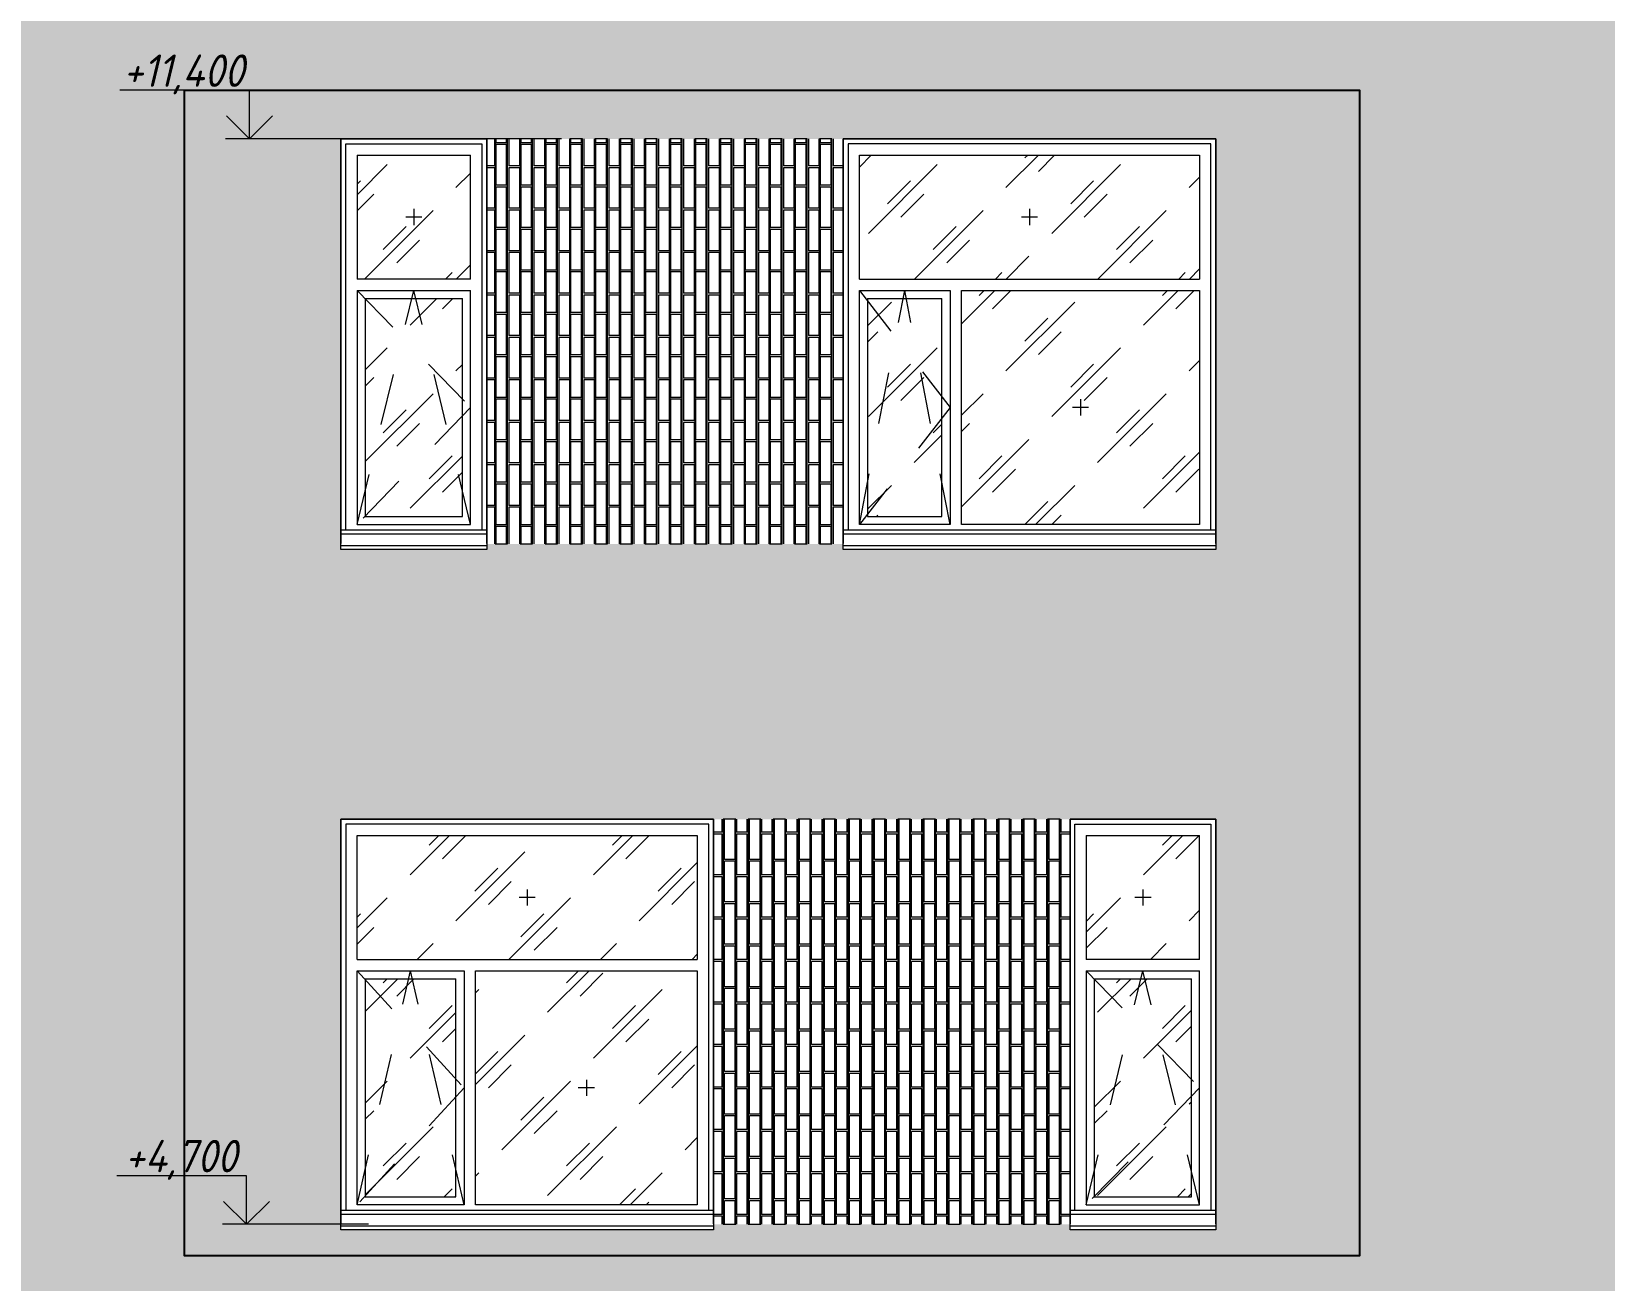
# Model space of a CAD drawing. Header units: millimetres. Extents: x -2128 to 116635, y -18248 to 18481.
# Drawn here: x 5810 to 15519, y 4353 to 12063 of the extents above; entities that cross this region are included whole.
import ezdxf

# ---------------------------------------------------------------- set-up
doc = ezdxf.new("R2010")
doc.units = ezdxf.units.MM
doc.linetypes.add('Штрих', pattern=[635, 317.5, -317.5])
for name, color, linetype, lineweight in [('A-GLAZ', 7, 'Continuous', 9), ('A-GLAZ-1', 7, 'Continuous', 5), ('A-GLAZ-2', 7, 'Штрих', 5), ('A-WALL', 7, 'Continuous', 5), ('A-WALL-PATT', 7, 'Continuous', 5), ('G-ANNO-DIMS', 7, 'Continuous', 9), ('G-ANNO-DIMS-1', 7, 'Continuous', 20), ('I-WALL', 7, 'Continuous', 5)]:
    doc.layers.add(name, color=color, linetype=linetype, lineweight=lineweight)
doc.styles.add('ISOCPEUR_I_1', font='isocpeui.ttf', dxfattribs={"width": 0.9, "height": 200})
pattern_1 = [(45, (2690.5, 1300), (-282.843, 282.843), [200, -600]), (45, (2490.5, 1200), (-282.843, 282.843), [600, -200]), (45, (2890.5, 1100), (-282.843, 282.843), [200, -600])]

# ---------------------------------------------------------------- blocks, each defined once
blk = doc.blocks.new('Окно_СКБ_1Ст_БезПР - ОК-28_1200х2500_h__ЛК Л1 _для АГР_-39683398-АР2_Фасад А-___')
at = {"layer": 'A-GLAZ-1'}
h = blk.add_hatch(dxfattribs=at)
h.set_pattern_fill('FP_8', color=256, style=0, pattern_type=2)
h.set_pattern_definition(pattern_1)
h.paths.add_polyline_path([(8485.8, 10535), (8520, 10535), (8520, 11300), (7820, 11300), (7820, 10535), (7823.2, 10535)], flags=0)
h = blk.add_hatch(dxfattribs=at)
h.set_pattern_fill('FP_8', color=256, style=0, pattern_type=2)
h.set_pattern_definition(pattern_1)
h.paths.add_polyline_path([(7870, 9070), (8470, 9070), (8470, 10415), (7870, 10415), (7870, 9670)], flags=0)
for p, q in [((7720, 11400), (7720, 8902.5)), ((8620, 11400), (7720, 11400)), ((7750, 8985), (7750, 11370)), ((7750, 11370), (8590, 11370)), ((8590, 11370), (8590, 8985)), ((8620, 8902.5), (8620, 11400)), ((7820, 11300), (7820, 10535)), ((7820, 11300), (8520, 11300)), ((8520, 10535), (8520, 11300)), ((8520, 10535), (7820, 10535)), ((7820, 10465), (7820, 9020)), ((7820, 10465), (8520, 10465)), ((7870, 10415), (7870, 9070)), ((7870, 10415), (8470, 10415)), ((8470, 9070), (8470, 10415)), ((8520, 9020), (8520, 10465)), ((7870, 9070), (8470, 9070)), ((7820, 9020), (8520, 9020))]:
    blk.add_line(p, q, dxfattribs=at)
at = {"layer": 'A-GLAZ-2'}
for p, q in [((8220, 10917.5), (8120, 10917.5)), ((8170, 10967.5), (8170, 10867.5)), ((7820, 9020), (8170, 10465)), ((7820, 10465), (8520, 9742.5)), ((8520, 9020), (8170, 10465)), ((8520, 9742.5), (7820, 9020))]:
    blk.add_line(p, q, dxfattribs=at)
blk = doc.blocks.new('Окно_СКБ_1Ст_БезПР - ОК-28_1200х2500_h__ЛК Л1 _для АГР_-V1-АР2_Фасад А-___')
at = {"layer": 'A-GLAZ-1'}
h = blk.add_hatch(dxfattribs=at)
h.set_pattern_fill('FP_8', color=256, style=0, pattern_type=2)
h.set_pattern_definition(pattern_1)
h.paths.add_polyline_path([(13020, 6335), (13020, 7100), (12320, 7100), (12320, 6335), (13016.8, 6335)], flags=0)
h = blk.add_hatch(dxfattribs=at)
h.set_pattern_fill('FP_8', color=256, style=0, pattern_type=2)
h.set_pattern_definition(pattern_1)
h.paths.add_polyline_path([(12370, 4870), (12970, 4870), (12970, 6215), (12370, 6215), (12370, 5380.1)], flags=0)
for p, q in [((12220, 7200), (12220, 4702.5)), ((13120, 7200), (12220, 7200)), ((13120, 4702.5), (13120, 7200)), ((12250, 4785), (12250, 7170)), ((12250, 7170), (13090, 7170)), ((12320, 7100), (12320, 6335)), ((12320, 7100), (13020, 7100)), ((13020, 6335), (13020, 7100)), ((13090, 7170), (13090, 4785)), ((13020, 6335), (12320, 6335)), ((12320, 6265), (12320, 4820)), ((12320, 6265), (13020, 6265)), ((12370, 6215), (12370, 4870)), ((12370, 6215), (12970, 6215)), ((12970, 4870), (12970, 6215)), ((13020, 4820), (13020, 6265)), ((12370, 4870), (12970, 4870)), ((12320, 4820), (13020, 4820))]:
    blk.add_line(p, q, dxfattribs=at)
at = {"layer": 'A-GLAZ-2'}
for p, q in [((12720, 6717.5), (12620, 6717.5)), ((12670, 6767.5), (12670, 6667.5)), ((12320, 4820), (12670, 6265)), ((12320, 6265), (13020, 5542.5)), ((13020, 4820), (12670, 6265)), ((13020, 5542.5), (12320, 4820))]:
    blk.add_line(p, q, dxfattribs=at)
blk = doc.blocks.new('Окно_СКБ_2Ст_Фрамуга сверху_БезПР - ОК-23_2300х2500_h__ЛК Л1 для АГР-39683460-АР2_Фасад А-___')
at = {"layer": 'A-GLAZ-1'}
h = blk.add_hatch(dxfattribs=at)
h.set_pattern_fill('FP_8', color=256, style=0, pattern_type=2)
h.set_pattern_definition(pattern_1)
h.paths.add_polyline_path([(11685, 10535), (13020, 10535), (13020, 11300), (10920, 11300), (10920, 10535), (11550, 10535)], flags=0)
h = blk.add_hatch(dxfattribs=at)
h.set_pattern_fill('FP_8', color=256, style=0, pattern_type=2)
h.set_pattern_definition(pattern_1)
h.paths.add_polyline_path([(11430, 9070), (11430, 10415), (10970, 10415), (10970, 9070)], flags=0)
h = blk.add_hatch(dxfattribs=at)
h.set_pattern_fill('FP_8', color=256, style=0, pattern_type=2)
h.set_pattern_definition(pattern_1)
h.paths.add_polyline_path([(11550, 9020), (13020, 9020), (13020, 10465), (11550, 10465), (11550, 9027.8)], flags=0)
for p, q in [((10820, 11400), (10820, 8902.5)), ((13120, 11400), (10820, 11400)), ((10850, 11370), (10850, 8985)), ((13090, 11370), (10850, 11370)), ((13090, 8985), (13090, 11370)), ((13120, 8902.5), (13120, 11400)), ((10920, 10535), (10920, 11300)), ((10920, 11300), (13020, 11300)), ((13020, 11300), (13020, 10535)), ((10920, 10535), (13020, 10535)), ((10920, 9020), (10920, 10465)), ((10920, 10465), (11480, 10465)), ((10970, 10415), (10970, 9070)), ((10970, 10415), (11430, 10415)), ((11430, 9070), (11430, 10415)), ((11480, 10465), (11480, 9020)), ((11550, 9020), (11550, 10465)), ((11550, 10465), (13020, 10465)), ((13020, 10465), (13020, 9020)), ((10970, 9070), (11430, 9070)), ((11480, 9020), (10920, 9020)), ((13020, 9020), (11550, 9020))]:
    blk.add_line(p, q, dxfattribs=at)
at = {"layer": 'A-GLAZ-2'}
for p, q in [((12020, 10917.5), (11920, 10917.5)), ((11970, 10967.5), (11970, 10867.5)), ((10920, 9020), (11200, 10465)), ((10920, 10465), (11480, 9742.5)), ((11480, 9020), (11200, 10465)), ((11480, 9742.5), (10920, 9020)), ((12335, 9742.5), (12235, 9742.5)), ((12285, 9792.5), (12285, 9692.5))]:
    blk.add_line(p, q, dxfattribs=at)
blk = doc.blocks.new('Окно_СКБ_2Ст_Фрамуга сверху_БезПР - ОК-7__л__2300х2500_h__Вестибюль_ залы ДОО ДУ для АГР-39683516-АР2_Фасад А-___')
at = {"layer": 'A-GLAZ-1'}
h = blk.add_hatch(dxfattribs=at)
h.set_pattern_fill('FP_8', color=256, style=0, pattern_type=2)
h.set_pattern_definition(pattern_1)
h.paths.add_polyline_path([(9920, 6335), (9920, 7100), (7820, 7100), (7820, 6335), (9155, 6335)], flags=0)
h = blk.add_hatch(dxfattribs=at)
h.set_pattern_fill('FP_8', color=256, style=0, pattern_type=2)
h.set_pattern_definition(pattern_1)
h.paths.add_polyline_path([(8430, 4870), (8430, 6215), (7870, 6215), (7870, 4870)], flags=0)
h = blk.add_hatch(dxfattribs=at)
h.set_pattern_fill('FP_8', color=256, style=0, pattern_type=2)
h.set_pattern_definition(pattern_1)
h.paths.add_polyline_path([(9808.2, 4820), (9920, 4820), (9920, 6265), (8550, 6265), (8550, 4820)], flags=0)
for p, q in [((7720, 7200), (7720, 4702.5)), ((10020, 7200), (7720, 7200)), ((10020, 4702.5), (10020, 7200)), ((7750, 7170), (7750, 4785)), ((9990, 7170), (7750, 7170)), ((7820, 6335), (7820, 7100)), ((7820, 7100), (9920, 7100)), ((9920, 7100), (9920, 6335)), ((9990, 4785), (9990, 7170)), ((7820, 6335), (9920, 6335)), ((7820, 4820), (7820, 6265)), ((7820, 6265), (8480, 6265)), ((7870, 6215), (7870, 4870)), ((7870, 6215), (8430, 6215)), ((8430, 4870), (8430, 6215)), ((8480, 6265), (8480, 4820)), ((8550, 4820), (8550, 6265)), ((8550, 6265), (9920, 6265)), ((9920, 6265), (9920, 4820)), ((7870, 4870), (8430, 4870)), ((8480, 4820), (7820, 4820)), ((9920, 4820), (8550, 4820))]:
    blk.add_line(p, q, dxfattribs=at)
at = {"layer": 'A-GLAZ-2'}
for p, q in [((8920, 6717.5), (8820, 6717.5)), ((8870, 6767.5), (8870, 6667.5)), ((7820, 4820), (8150, 6265)), ((7820, 6265), (8480, 5542.5)), ((8480, 4820), (8150, 6265)), ((8480, 5542.5), (7820, 4820)), ((9285, 5542.5), (9185, 5542.5)), ((9235, 5592.5), (9235, 5492.5))]:
    blk.add_line(p, q, dxfattribs=at)
blk = doc.blocks.new('WNW_Отлив - Отлив_металлический-V25-АР2_Фасад А-___')
at = {"layer": 'A-GLAZ-1'}
for p, q in [((8620, 8985), (7720, 8985)), ((8620, 8960), (7720, 8960)), ((7720, 8891), (7720, 8902.5)), ((7720, 8866), (7720, 8891)), ((7720, 8891), (8620, 8891)), ((8620, 8866), (7720, 8866)), ((8620, 8902.5), (8620, 8891)), ((8620, 8891), (8620, 8866))]:
    blk.add_line(p, q, dxfattribs=at)
blk = doc.blocks.new('WNW_Отлив - Отлив_металлический-V26-АР2_Фасад А-___')
at = {"layer": 'A-GLAZ-1'}
for p, q in [((13120, 8985), (10820, 8985)), ((13120, 8960), (10820, 8960)), ((10820, 8891), (10820, 8902.5)), ((10820, 8866), (10820, 8891)), ((10820, 8891), (13120, 8891)), ((13120, 8866), (10820, 8866)), ((13120, 8902.5), (13120, 8891)), ((13120, 8891), (13120, 8866))]:
    blk.add_line(p, q, dxfattribs=at)
blk = doc.blocks.new('Высотные отметки - Стрелка_Верх-17668718-АР2_Фасад А-___')
at = {"layer": 'G-ANNO-DIMS'}
for p, q in [((-1328.2, 300), (-2128.2, 300)), ((-1328.2, 0), (-1328.2, 300)), ((-1176.6, 0), (-1476.6, 0))]:
    blk.add_line(p, q, dxfattribs=at)
at = {"layer": 'G-ANNO-DIMS-1'}
for q in [(-1469.6, 141.4), (-1186.8, 141.4)]:
    blk.add_line((-1328.2, 0), q, dxfattribs=at)

msp = doc.modelspace()

# ---------------------------------------------------------------- hatches: boundary and pattern name
at = {"layer": 'A-WALL-PATT'}
h = msp.add_hatch(dxfattribs=at)
h.set_pattern_fill('FP_6', color=256, style=0, pattern_type=2)
h.set_pattern_definition([(180, (21650, 8471), (-2e-14, -154), [125, -137]), (90, (21650, 8406), (-262, 2e-14), [65, -89]), (180, (21650, 8406), (-2e-14, -154), [125, -137]), (90, (21662, 8406), (-262, 2e-14), [65, -89]), (180, (21787, 8406), (-2e-14, -154), [125, -137]), (180, (21787, 8471), (-2e-14, -154), [125, -137]), (90, (21531, 8483), (-262, 2e-14), [65, -89]), (90, (21781, 8483), (-262, 2e-14), [65, -89]), (0, (21531, 8483), (0, -154), [250, -12]), (0, (21531, 8548), (0, -154), [250, -12])])
h.paths.add_polyline_path([(-350, 8400), (21400, 8400), (21400, 13776), (-350, 13774.9), (-350, 8562.8)], flags=0)
h.paths.add_polyline_path([(8010, 8866), (7720, 8867), (7720, 11400), (13120, 11400), (13120, 8866), (10820, 8867), (10820, 8900), (8620, 8900), (8620, 8866), (8485.8, 8866)], flags=0)
h = msp.add_hatch(dxfattribs=at)
h.set_pattern_fill('FP_32', color=256, style=0, pattern_type=2)
h.set_pattern_definition([(270, (9527.08, 21701.92), (154, 9e-15), [125, -137]), (180, (9592.08, 21701.92), (-3e-14, -262), [65, -89]), (270, (9592.08, 21701.92), (154, 9e-15), [125, -137]), (180, (9592.08, 21713.92), (-3e-14, -262), [65, -89]), (270, (9592.08, 21838.92), (154, 9e-15), [125, -137]), (270, (9527.08, 21838.92), (154, 9e-15), [125, -137]), (180, (9515.08, 21582.92), (-3e-14, -262), [65, -89]), (180, (9515.08, 21832.92), (-3e-14, -262), [65, -89]), (90, (9515.08, 21582.92), (154, -9e-15), [250, -12]), (90, (9450.08, 21582.92), (154, -9e-15), [250, -12])])
h.paths.add_polyline_path([(8620, 8900), (8672, 8900), (8672, 11400), (8620, 11400), (8620, 8902.5)], flags=0)
h.paths.add_polyline_path([(10751, 8900), (10820, 8900), (10820, 11400), (10751, 11400), (10751, 8902.5)], flags=0)
h.paths.add_polyline_path([(10674, 8900), (10674, 11400), (10597, 11400), (10597, 8900)], flags=0)
h.paths.add_polyline_path([(8826, 8900), (8826, 11400), (8749, 11400), (8749, 8900)], flags=0)
h.paths.add_polyline_path([(8903, 8900), (8980, 8900), (8980, 11400), (8903, 11400), (8903, 9358.5)], flags=0)
h.paths.add_polyline_path([(9057, 8900), (9134, 8900), (9134, 11400), (9057, 11400), (9057, 9358.5)], flags=0)
h.paths.add_polyline_path([(9288, 8900), (9288, 11400), (9211, 11400), (9211, 8900)], flags=0)
h.paths.add_polyline_path([(9365, 8900), (9442, 8900), (9442, 11400), (9365, 11400), (9365, 9358.5)], flags=0)
h.paths.add_polyline_path([(9519, 8900), (9596, 8900), (9596, 11400), (9519, 11400), (9519, 9358.5)], flags=0)
h.paths.add_polyline_path([(9673, 8900), (9750, 8900), (9750, 11400), (9673, 11400), (9673, 9358.5)], flags=0)
h.paths.add_polyline_path([(9827, 8900), (9904, 8900), (9904, 11400), (9827, 11400), (9827, 10154.2)], flags=0)
h.paths.add_polyline_path([(9981, 8900), (10058, 8900), (10058, 11400), (9981, 11400), (9981, 10154.2)], flags=0)
h.paths.add_polyline_path([(10135, 8900), (10212, 8900), (10212, 11400), (10135, 11400), (10135, 10154.2)], flags=0)
h.paths.add_polyline_path([(10289, 8900), (10366, 8900), (10366, 11400), (10289, 11400), (10289, 10154.2)], flags=0)
h.paths.add_polyline_path([(10443, 8900), (10520, 8900), (10520, 11400), (10443, 11400), (10443, 10154.2)], flags=0)
h = msp.add_hatch(dxfattribs=at)
h.set_pattern_fill('FP_29', color=256, style=0, pattern_type=2)
h.set_pattern_definition([(270, (11834.92, 10709.58), (154, 9e-15), [125, -137]), (180, (11899.92, 10709.58), (-3e-14, -262), [65, -89]), (270, (11899.92, 10709.58), (154, 9e-15), [125, -137]), (180, (11899.92, 10721.58), (-3e-14, -262), [65, -89]), (270, (11899.92, 10846.58), (154, 9e-15), [125, -137]), (270, (11834.92, 10846.58), (154, 9e-15), [125, -137]), (180, (11822.92, 10590.58), (-3e-14, -262), [65, -89]), (180, (11822.92, 10840.58), (-3e-14, -262), [65, -89]), (90, (11822.92, 10590.58), (154, -9e-15), [250, -12]), (90, (11757.92, 10590.58), (154, -9e-15), [250, -12])])
h.paths.add_polyline_path([(9442, 8900), (9519, 8900), (9519, 11400), (9442, 11400), (9442, 9358.5)], flags=0)
h.paths.add_polyline_path([(8826, 8900), (8903, 8900), (8903, 11400), (8826, 11400), (8826, 9358.5)], flags=0)
h.paths.add_polyline_path([(10212, 8900), (10289, 8900), (10289, 11400), (10212, 11400), (10212, 10154.2)], flags=0)
h.paths.add_polyline_path([(8672, 8900), (8749, 8900), (8749, 11400), (8672, 11400), (8672, 9358.5)], flags=0)
h.paths.add_polyline_path([(10751, 8900), (10751, 11400), (10674, 11400), (10674, 8900)], flags=0)
h.paths.add_polyline_path([(10135, 8900), (10135, 11400), (10058, 11400), (10058, 8900)], flags=0)
h.paths.add_polyline_path([(9288, 8900), (9365, 8900), (9365, 11400), (9288, 11400), (9288, 9358.5)], flags=0)
h.paths.add_polyline_path([(9134, 8900), (9211, 8900), (9211, 11400), (9134, 11400), (9134, 9358.5)], flags=0)
h.paths.add_polyline_path([(9827, 8900), (9827, 11400), (9750, 11400), (9750, 8900)], flags=0)
h.paths.add_polyline_path([(9904, 8900), (9981, 8900), (9981, 11400), (9904, 11400), (9904, 10154.2)], flags=0)
h.paths.add_polyline_path([(8980, 8900), (9057, 8900), (9057, 11400), (8980, 11400), (8980, 9358.5)], flags=0)
h.paths.add_polyline_path([(9596, 8900), (9673, 8900), (9673, 11400), (9596, 11400), (9596, 9358.5)], flags=0)
h.paths.add_polyline_path([(10366, 8900), (10443, 8900), (10443, 11400), (10366, 11400), (10366, 10154.2)], flags=0)
h.paths.add_polyline_path([(10520, 8900), (10597, 8900), (10597, 11400), (10520, 11400), (10520, 10154.2)], flags=0)
h = msp.add_hatch(dxfattribs=at)
h.set_pattern_fill('FP_3', color=256, style=0, pattern_type=2)
h.set_pattern_definition([(180, (21650, 4228.5), (-2e-14, -154), [125, -137]), (90, (21650, 4163.5), (-262, 2e-14), [65, -89]), (180, (21650, 4163.5), (-2e-14, -154), [125, -137]), (90, (21662, 4163.5), (-262, 2e-14), [65, -89]), (180, (21787, 4163.5), (-2e-14, -154), [125, -137]), (180, (21787, 4228.5), (-2e-14, -154), [125, -137]), (90, (21531, 4240.5), (-262, 2e-14), [65, -89]), (90, (21781, 4240.5), (-262, 2e-14), [65, -89]), (0, (21531, 4240.5), (0, -154), [250, -12]), (0, (21531, 4305.5), (0, -154), [250, -12])])
h.paths.add_polyline_path([(-350, 4200), (21400, 4200), (21400, 8400), (-350, 8400), (-350, 4584.5)], flags=0)
h.paths.add_polyline_path([(12220, 4666), (12220, 4700), (10020, 4700), (10020, 4666), (7720, 4667), (7720, 7200), (13120, 7200), (13120, 4666), (12844.2, 4666)], flags=0)
h = msp.add_hatch(dxfattribs=at)
h.set_pattern_fill('FP_33', color=256, style=0, pattern_type=2)
h.set_pattern_definition([(270, (12549.95, 17456.55), (154, 9e-15), [125, -137]), (180, (12614.95, 17456.55), (-3e-14, -262), [65, -89]), (270, (12614.95, 17456.55), (154, 9e-15), [125, -137]), (180, (12614.95, 17468.55), (-3e-14, -262), [65, -89]), (270, (12614.95, 17593.55), (154, 9e-15), [125, -137]), (270, (12549.95, 17593.55), (154, 9e-15), [125, -137]), (180, (12537.95, 17337.55), (-3e-14, -262), [65, -89]), (180, (12537.95, 17587.55), (-3e-14, -262), [65, -89]), (90, (12537.95, 17337.55), (154, -9e-15), [250, -12]), (90, (12472.95, 17337.55), (154, -9e-15), [250, -12])])
h.paths.add_polyline_path([(10020, 4700), (10080, 4700), (10080, 7200), (10020, 7200), (10020, 4702.5)], flags=0)
h.paths.add_polyline_path([(10157, 4700), (10234, 4700), (10234, 7200), (10157, 7200), (10157, 6971.5)], flags=0)
h.paths.add_polyline_path([(10311, 4700), (10388, 4700), (10388, 7200), (10311, 7200), (10311, 6971.5)], flags=0)
h.paths.add_polyline_path([(10465, 4700), (10542, 4700), (10542, 7200), (10465, 7200), (10465, 6971.5)], flags=0)
h.paths.add_polyline_path([(10619, 4700), (10696, 4700), (10696, 7200), (10619, 7200), (10619, 6971.5)], flags=0)
h.paths.add_polyline_path([(10773, 4700), (10850, 4700), (10850, 7200), (10773, 7200), (10773, 6971.5)], flags=0)
h.paths.add_polyline_path([(10927, 4700), (11004, 4700), (11004, 7200), (10927, 7200), (10927, 5380.1)], flags=0)
h.paths.add_polyline_path([(11081, 4700), (11158, 4700), (11158, 7200), (11081, 7200), (11081, 5380.1)], flags=0)
h.paths.add_polyline_path([(11235, 4700), (11312, 4700), (11312, 7200), (11235, 7200), (11235, 5380.1)], flags=0)
h.paths.add_polyline_path([(11389, 4700), (11466, 4700), (11466, 7200), (11389, 7200), (11389, 5380.1)], flags=0)
h.paths.add_polyline_path([(11543, 4700), (11620, 4700), (11620, 7200), (11543, 7200), (11543, 5380.1)], flags=0)
h.paths.add_polyline_path([(11697, 4700), (11774, 4700), (11774, 7200), (11697, 7200), (11697, 5380.1)], flags=0)
h.paths.add_polyline_path([(11851, 4700), (11928, 4700), (11928, 7200), (11851, 7200), (11851, 5380.1)], flags=0)
h.paths.add_polyline_path([(12005, 4700), (12082, 4700), (12082, 7200), (12005, 7200), (12005, 5380.1)], flags=0)
h.paths.add_polyline_path([(12220, 4700), (12220, 7200), (12159, 7200), (12159, 4700)], flags=0)
h = msp.add_hatch(dxfattribs=at)
h.set_pattern_fill('FP_30', color=256, style=0, pattern_type=2)
h.set_pattern_definition([(270, (13245.42, 6809.59), (154, 9e-15), [125, -137]), (180, (13310.42, 6809.59), (-3e-14, -262), [65, -89]), (270, (13310.42, 6809.59), (154, 9e-15), [125, -137]), (180, (13310.42, 6821.59), (-3e-14, -262), [65, -89]), (270, (13310.42, 6946.59), (154, 9e-15), [125, -137]), (270, (13245.42, 6946.59), (154, 9e-15), [125, -137]), (180, (13233.42, 6690.59), (-3e-14, -262), [65, -89]), (180, (13233.42, 6940.59), (-3e-14, -262), [65, -89]), (90, (13233.42, 6690.59), (154, -9e-15), [250, -12]), (90, (13168.42, 6690.59), (154, -9e-15), [250, -12])])
h.paths.add_polyline_path([(10696, 4700), (10773, 4700), (10773, 7200), (10696, 7200), (10696, 6971.5)], flags=0)
h.paths.add_polyline_path([(12159, 4700), (12159, 7200), (12082, 7200), (12082, 4700)], flags=0)
h.paths.add_polyline_path([(10542, 4700), (10619, 4700), (10619, 7200), (10542, 7200), (10542, 6971.5)], flags=0)
h.paths.add_polyline_path([(10850, 4700), (10927, 4700), (10927, 7200), (10850, 7200), (10850, 6971.5)], flags=0)
h.paths.add_polyline_path([(11081, 4700), (11081, 7200), (11004, 7200), (11004, 4700)], flags=0)
h.paths.add_polyline_path([(10234, 4700), (10311, 4700), (10311, 7200), (10234, 7200), (10234, 6971.5)], flags=0)
h.paths.add_polyline_path([(11235, 4700), (11235, 7200), (11158, 7200), (11158, 4700)], flags=0)
h.paths.add_polyline_path([(10080, 4700), (10157, 4700), (10157, 7200), (10080, 7200), (10080, 6971.5)], flags=0)
h.paths.add_polyline_path([(11851, 4700), (11851, 7200), (11774, 7200), (11774, 4700)], flags=0)
h.paths.add_polyline_path([(10388, 4700), (10465, 4700), (10465, 7200), (10388, 7200), (10388, 6971.5)], flags=0)
h.paths.add_polyline_path([(12005, 4700), (12005, 7200), (11928, 7200), (11928, 4700)], flags=0)
h.paths.add_polyline_path([(11466, 4700), (11543, 4700), (11543, 7200), (11466, 7200), (11466, 5380.1)], flags=0)
h.paths.add_polyline_path([(11620, 4700), (11697, 4700), (11697, 7200), (11620, 7200), (11620, 5380.1)], flags=0)
h.paths.add_polyline_path([(11312, 4700), (11389, 4700), (11389, 7200), (11312, 7200), (11312, 5380.1)], flags=0)

# ---------------------------------------------------------------- linework, layer by layer
at = {"color": 1}
msp.add_lwpolyline([(6755.6, 11700), (14007, 11700), (14007, 4506), (6755.6, 4506)], close=True, dxfattribs=at)
at = {"layer": 'A-WALL'}
for p, q in [((7720, 8902.5), (7720, 11400)), ((7720, 11400), (8620, 11400)), ((8620, 11400), (8620, 8902.5)), ((10820, 11400), (13120, 11400)), ((10820, 8902.5), (10820, 11400)), ((13120, 11400), (13120, 8902.5)), ((7720, 7200), (10020, 7200)), ((7720, 4702.5), (7720, 7200)), ((10020, 7200), (10020, 4702.5)), ((12220, 7200), (13120, 7200)), ((12220, 4702.5), (12220, 7200)), ((13120, 7200), (13120, 4702.5))]:
    msp.add_line(p, q, dxfattribs=at)
at = {"layer": 'G-ANNO-DIMS'}
for p, q in [((9081.8, 11400), (7155.6, 11400)), ((7890, 4700), (7137.8, 4700))]:
    msp.add_line(p, q, dxfattribs=at)
at = {"layer": 'I-WALL'}
for p, q in [((8749, 11400), (8672, 11400)), ((8672, 11400), (8672, 8900)), ((8749, 8900), (8749, 11400)), ((8903, 11400), (8826, 11400)), ((8826, 11400), (8826, 8900)), ((8903, 8900), (8903, 11400)), ((9057, 11400), (8980, 11400)), ((8980, 11400), (8980, 8900)), ((9057, 8900), (9057, 11400)), ((9211, 11400), (9134, 11400)), ((9134, 11400), (9134, 8900)), ((9211, 8900), (9211, 11400)), ((9365, 11400), (9288, 11400)), ((9288, 11400), (9288, 8900)), ((9365, 8900), (9365, 11400)), ((9519, 11400), (9442, 11400)), ((9442, 11400), (9442, 8900)), ((9519, 8900), (9519, 11400)), ((9673, 11400), (9596, 11400)), ((9596, 11400), (9596, 8900)), ((9673, 8900), (9673, 11400)), ((9827, 11400), (9750, 11400)), ((9750, 11400), (9750, 8900)), ((9827, 8900), (9827, 11400)), ((9981, 11400), (9904, 11400)), ((9904, 11400), (9904, 8900)), ((9981, 8900), (9981, 11400)), ((10135, 11400), (10058, 11400)), ((10058, 11400), (10058, 8900)), ((10135, 8900), (10135, 11400)), ((10289, 11400), (10212, 11400)), ((10212, 11400), (10212, 8900)), ((10289, 8900), (10289, 11400)), ((10443, 11400), (10366, 11400)), ((10366, 11400), (10366, 8900)), ((10443, 8900), (10443, 11400)), ((10597, 11400), (10520, 11400)), ((10520, 11400), (10520, 8900)), ((10597, 8900), (10597, 11400)), ((10751, 11400), (10674, 11400)), ((10674, 11400), (10674, 8900)), ((10751, 8900), (10751, 11400)), ((8672, 8900), (8749, 8900)), ((8826, 8900), (8903, 8900)), ((8980, 8900), (9057, 8900)), ((9134, 8900), (9211, 8900)), ((9288, 8900), (9365, 8900)), ((9442, 8900), (9519, 8900)), ((9596, 8900), (9673, 8900)), ((9750, 8900), (9827, 8900)), ((9904, 8900), (9981, 8900)), ((10058, 8900), (10135, 8900)), ((10212, 8900), (10289, 8900)), ((10366, 8900), (10443, 8900)), ((10520, 8900), (10597, 8900)), ((10674, 8900), (10751, 8900)), ((10157, 7200), (10080, 7200)), ((10080, 7200), (10080, 4700)), ((10157, 4700), (10157, 7200)), ((10311, 7200), (10234, 7200)), ((10234, 7200), (10234, 4700)), ((10311, 4700), (10311, 7200)), ((10465, 7200), (10388, 7200)), ((10388, 7200), (10388, 4700)), ((10465, 4700), (10465, 7200)), ((10619, 7200), (10542, 7200)), ((10542, 7200), (10542, 4700)), ((10619, 4700), (10619, 7200)), ((10773, 7200), (10696, 7200)), ((10696, 7200), (10696, 4700)), ((10773, 4700), (10773, 7200)), ((10927, 7200), (10850, 7200)), ((10850, 7200), (10850, 4700)), ((10927, 4700), (10927, 7200)), ((11081, 7200), (11004, 7200)), ((11004, 7200), (11004, 4700)), ((11081, 4700), (11081, 7200)), ((11235, 7200), (11158, 7200)), ((11158, 7200), (11158, 4700)), ((11235, 4700), (11235, 7200)), ((11389, 7200), (11312, 7200)), ((11312, 7200), (11312, 4700)), ((11389, 4700), (11389, 7200)), ((11543, 7200), (11466, 7200)), ((11466, 7200), (11466, 4700)), ((11543, 4700), (11543, 7200)), ((11697, 7200), (11620, 7200)), ((11620, 7200), (11620, 4700)), ((11697, 4700), (11697, 7200)), ((11851, 7200), (11774, 7200)), ((11774, 7200), (11774, 4700)), ((11851, 4700), (11851, 7200)), ((12005, 7200), (11928, 7200)), ((11928, 7200), (11928, 4700)), ((12005, 4700), (12005, 7200)), ((12159, 7200), (12082, 7200)), ((12082, 7200), (12082, 4700)), ((12159, 4700), (12159, 7200)), ((10080, 4700), (10157, 4700)), ((10234, 4700), (10311, 4700)), ((10388, 4700), (10465, 4700)), ((10542, 4700), (10619, 4700)), ((10696, 4700), (10773, 4700)), ((10850, 4700), (10927, 4700)), ((11004, 4700), (11081, 4700)), ((11158, 4700), (11235, 4700)), ((11312, 4700), (11389, 4700)), ((11466, 4700), (11543, 4700)), ((11620, 4700), (11697, 4700)), ((11774, 4700), (11851, 4700)), ((11928, 4700), (12005, 4700)), ((12082, 4700), (12159, 4700))]:
    msp.add_line(p, q, dxfattribs=at)

# ---------------------------------------------------------------- block references
at = {"layer": 'A-GLAZ'}
for name, p in [('Окно_СКБ_1Ст_БезПР - ОК-28_1200х2500_h__ЛК Л1 _для АГР_-39683398-АР2_Фасад А-___', (0, 0)), ('Окно_СКБ_2Ст_Фрамуга сверху_БезПР - ОК-23_2300х2500_h__ЛК Л1 для АГР-39683460-АР2_Фасад А-___', (0, 0)), ('WNW_Отлив - Отлив_металлический-V25-АР2_Фасад А-___', (0, 0)), ('WNW_Отлив - Отлив_металлический-V26-АР2_Фасад А-___', (0, 0)), ('Окно_СКБ_2Ст_Фрамуга сверху_БезПР - ОК-7__л__2300х2500_h__Вестибюль_ залы ДОО ДУ для АГР-39683516-АР2_Фасад А-___', (0, 0)), ('Окно_СКБ_1Ст_БезПР - ОК-28_1200х2500_h__ЛК Л1 _для АГР_-V1-АР2_Фасад А-___', (0, 0)), ('WNW_Отлив - Отлив_металлический-V26-АР2_Фасад А-___', (-3100, -4200)), ('WNW_Отлив - Отлив_металлический-V25-АР2_Фасад А-___', (4500, -4200))]:
    msp.add_blockref(name, p, dxfattribs=at)
at = {"layer": 'G-ANNO-DIMS'}
for p in [(8483.9, 11400), (8466, 4700)]:
    msp.add_blockref('Высотные отметки - Стрелка_Верх-17668718-АР2_Фасад А-___', p, dxfattribs=at)

# ---------------------------------------------------------------- texts
at = {"layer": 'G-ANNO-DIMS', "char_height": 200, "attachment_point": 1, "line_spacing_factor": 1.149209, "style": 'ISOCPEUR_I_1'}
for s, insert, width in [('+11,400', (6377.2, 11921.3), 932.208), ('+4,700', (6387.3, 5221.3), 865.28)]:
    msp.add_mtext(s, dxfattribs=dict(at, insert=insert, width=width))

doc.saveas('drawing.dxf')
